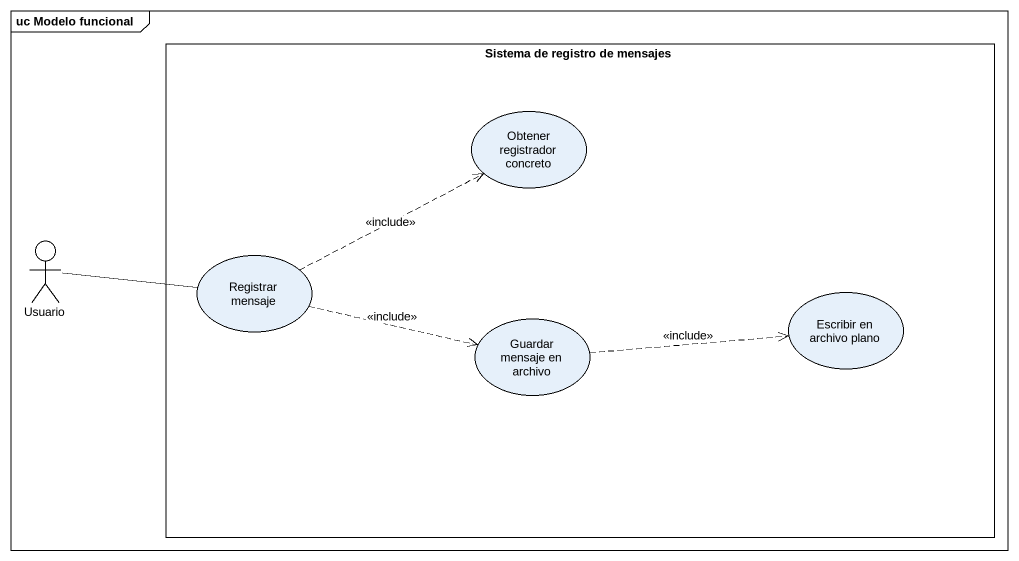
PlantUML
@startuml
mainframe uc Modelo funcional
rectangle "Sistema de registro de mensajes" as Sistema_de_registro_de {
  usecase "Obtener registrador concreto" as Obtener_registrador_concreto
  usecase "Registrar mensaje" as Registrar_mensaje
  usecase "Escribir en archivo plano" as Escribir_en_archivo_plano
  usecase "Guardar mensaje en archivo" as Guardar_mensaje_en_archivo
}
actor Usuario
Usuario -right- Registrar_mensaje
Registrar_mensaje .right.> Obtener_registrador_concreto : <<include>>
Registrar_mensaje .right.> Guardar_mensaje_en_archivo : <<include>>
Guardar_mensaje_en_archivo .right.> Escribir_en_archivo_plano : <<include>>
@enduml
